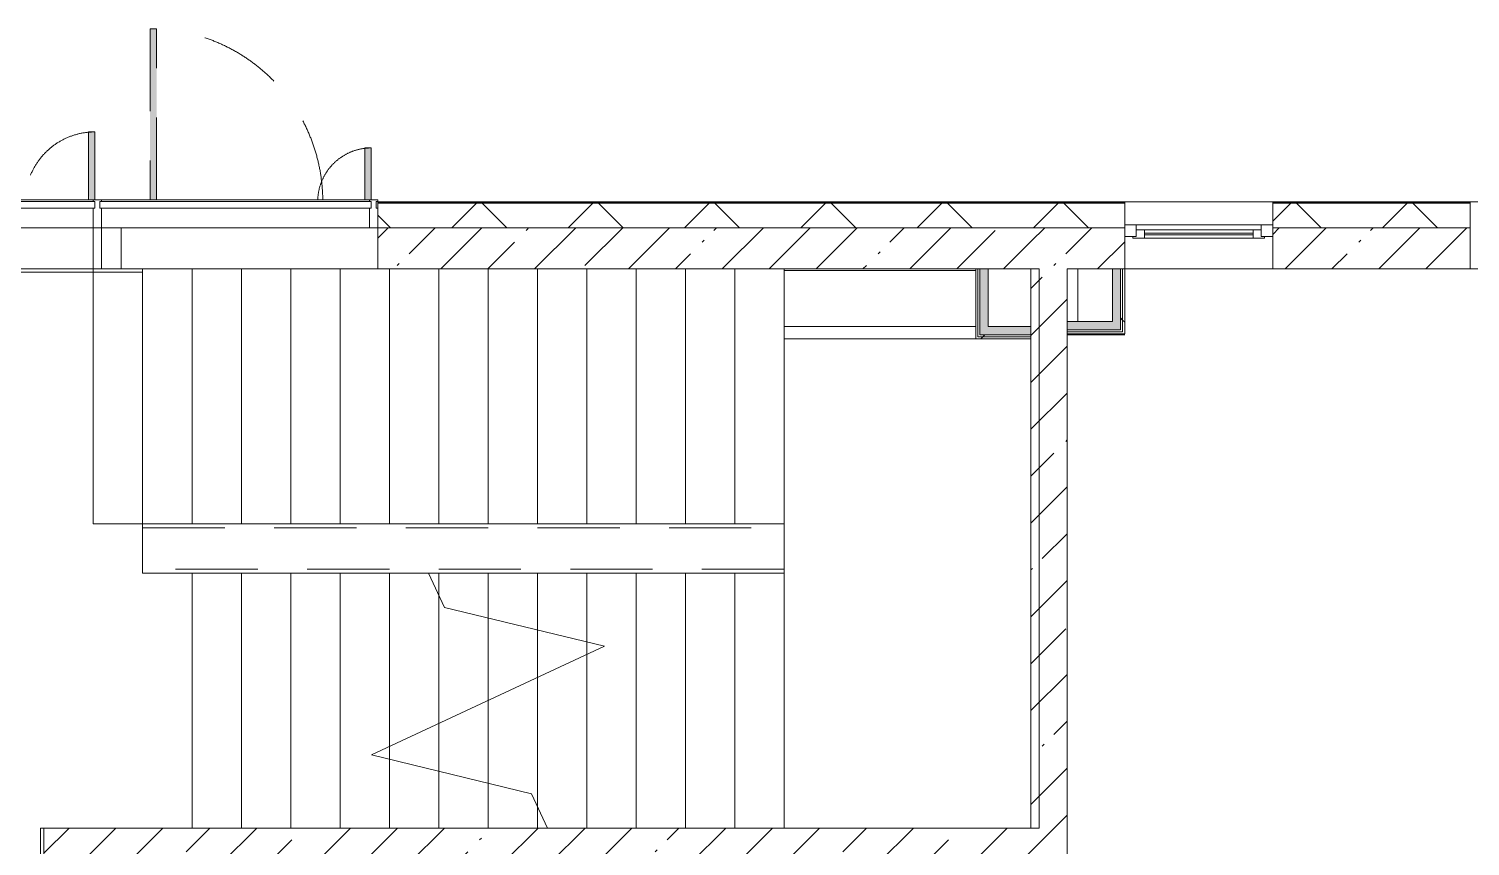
# Model space of a CAD drawing. Header units: millimetres. Extents: x 34897 to 231692, y -8553 to 29000.
# Drawn here: x 199170 to 207932, y 17640 to 22610 of the extents above; entities that cross this region are included whole.
import ezdxf

# ---------------------------------------------------------------- set-up
doc = ezdxf.new("R2010")
doc.units = ezdxf.units.MM
doc.linetypes.add('200_ШТРИХ__ш1_п0_6_', pattern=[800, 500, -300])
for name, color, linetype, lineweight in [('A-DETL-MBND-1', 7, '200_ШТРИХ__ш1_п0_6_', 9), ('A-GLAZ-2', 7, 'Continuous', 5), ('A-GLAZ-CWMG-2', 7, 'Continuous', 5), ('A-WALL', 7, 'Continuous', 9), ('A-WALL-3', 7, 'Continuous', 5), ('I-WALL-4', 7, 'Continuous', 5), ('S-STRS-2', 7, 'Continuous', 5), ('S-STRS-MBND-2', 7, 'Continuous', 5)]:
    doc.layers.add(name, color=color, linetype=linetype, lineweight=lineweight)
for name, color, linetype, lineweight, true_color in [('A-FLOR-1', 7, 'Continuous', 5, 0xaaaaaa), ('I-WALL-2', 7, 'Continuous', 5, 0xe7e7e7), ('I-WALL-3', 7, 'Continuous', 9, 0xe7e7e7)]:
    doc.layers.add(name, color=color, linetype=linetype, lineweight=lineweight, true_color=true_color)
pattern_1 = [(45, (104681.5, 0), (-285.1231, 285.1231), []), (45, (104966.64, 0), (-285.1231, 285.1231), [504.031, -100.806, 16.764, -84.042])]
pattern_2 = [(45, (104681.5, 0), (-530.33, 530.33), []), (135, (104681.5, 0), (-530.33, -530.33), [])]

# ---------------------------------------------------------------- blocks, each defined once
blk = doc.blocks.new('120_Окно_СКБ_1Ст - 120_Окно_СКБ_1Ст 900х2500_h_ с форточкой-22877787-2_10_2_птичка')
at = {"layer": 'A-GLAZ-2'}
for p, q in [((-450, -127), (-450, -57)), ((-450, -57), (-380, -57)), ((450, -57), (-450, -57)), ((-380, -57), (-380, -127)), ((380, -87), (-380, -87)), ((-380, -87), (-380, -127)), ((-330, -137), (-330, -87)), ((330, -137), (330, -87)), ((380, -127), (380, -57)), ((380, -57), (450, -57)), ((380, -127), (380, -87)), ((450, -57), (450, -127)), ((-380, -127), (-450, -127)), ((-450, -127), (-400, -127)), ((-380, -127), (-400, -127)), ((-400, -127), (-400, -137)), ((-400, -137), (400, -137)), ((400, -137), (-400, -137)), ((-330, -107), (330, -107)), ((330, -117), (-330, -117)), ((450, -127), (380, -127)), ((400, -127), (380, -127)), ((400, -127), (450, -127)), ((400, -137), (400, -127))]:
    blk.add_line(p, q, dxfattribs=at)
blk = doc.blocks.new('DRS_ДПУ_распашная__2Ст_Прямоугольная1 - ВН-4_ Нр_ДО_1500х2200 глухая-26741401-2_10_2_птичка')
at = {"layer": 'A-DETL-MBND-1'}
h = blk.add_hatch(color=256, dxfattribs=at)
h.paths.add_polyline_path([(-760, 10), (-730, 10), (-730, 1050), (-770, 1050), (-770, 10)])
h.paths.add_polyline_path([(-760, 0), (-760, 10), (-770, 0)])
h = blk.add_hatch(color=256, dxfattribs=at)
h.paths.add_polyline_path([(760, 0), (770, 0), (760, 10)])
h.paths.add_polyline_path([(770, 10), (770, 423.1), (730, 423.1), (735.1, 10), (760, 10)])
for p, q in [((-770, 1050), (-770, 10)), ((-730, 1050), (-770, 1050)), ((-730, 10), (-730, 1050)), ((770, 423.1), (730, 423.1)), ((730, 423.1), (730, 10)), ((770, 10), (770, 423.1))]:
    blk.add_line(p, q, dxfattribs=at)
for centre, radius, start, end in [((-770, 0), 1050, 0.55196, 90), ((770, 0), 423.1, 90, 178.61029)]:
    blk.add_arc(centre, radius, start, end, dxfattribs=at)
blk = doc.blocks.new('Прямоугольный импост - Импост структурный с накладкой - 170мм-23713241-2_10_2_птичка')
at = {"layer": 'A-DETL-MBND-1'}
for p, q in [((-10, 0), (0, 0)), ((0, 0), (0, -10))]:
    blk.add_line(p, q, dxfattribs=at)
blk = doc.blocks.new('DRS_ДПУ_распашная__2Ст_Прямоугольная1 - ВН-4_ Нр_ДО_1500х2200 глухая-26857260-2_10_2_птичка')
at = {"layer": 'A-DETL-MBND-1'}
blk.add_hatch(color=256, dxfattribs=at).paths.add_polyline_path([(-662.5, 10), (-632.5, 10), (-632.5, 1050), (-672.5, 1050), (-672.5, 10)])
h = blk.add_hatch(color=256, dxfattribs=at)
h.paths.add_polyline_path([(662.5, 0), (672.5, 0), (662.5, 10)])
h.paths.add_polyline_path([(662.5, 10), (672.5, 10), (672.5, 325.6), (632.5, 325.6), (632.5, 10)])
for p, q in [((-672.5, 1050), (-672.5, 10)), ((-632.5, 1050), (-672.5, 1050)), ((-632.5, 10), (-632.5, 1050)), ((672.5, 325.6), (632.5, 325.6)), ((632.5, 325.6), (632.5, 10)), ((672.5, 10), (672.5, 325.6))]:
    blk.add_line(p, q, dxfattribs=at)
for centre, radius, start, end in [((-672.5, 0), 1050, 0.55196, 90), ((672.5, 0), 325.6, 90, 178.15712)]:
    blk.add_arc(centre, radius, start, end, dxfattribs=at)
blk = doc.blocks.new('PNS_Панель прямоугольная1 - Нр_Стекло - 40мм-22959730-2_10_2_птичка')
at = {"layer": 'A-GLAZ-2'}
for p, q in [((-770, 0), (770, 0)), ((770, 0), (-770, 0)), ((-760, -40), (760, -40))]:
    blk.add_line(p, q, dxfattribs=at)
blk = doc.blocks.new('PNS_Панель прямоугольная1 - Нр_Стекло - 40мм-23689183-2_10_2_птичка')
at = {"layer": 'A-GLAZ-2'}
for p, q in [((-825, 0), (825, 0)), ((825, 0), (-825, 0)), ((-815, -40), (815, -40))]:
    blk.add_line(p, q, dxfattribs=at)
blk = doc.blocks.new('Прямоугольный импост - Импост структурный с накладкой - 170мм-22874516-2_10_2_птичка')
at = {"layer": 'A-GLAZ-CWMG-2'}
for p, q in [((-50, 40), (-50, 160)), ((-50, 160), (0, 160)), ((0, 160), (0, 40)), ((-40, 40), (-50, 40)), ((-50, -10), (-50, 0)), ((-50, 0), (-40, 0)), ((-40, 0), (-40, 40)), ((-10, 40), (-10, 0)), ((0, 40), (-10, 40)), ((-10, 0), (0, 0)), ((0, 0), (0, -10)), ((0, -10), (-50, -10))]:
    blk.add_line(p, q, dxfattribs=at)
blk = doc.blocks.new('Прямоугольный импост - Импост структурный с накладкой - 170мм-22855553-2_10_2_птичка')
at = {"layer": 'A-GLAZ-CWMG-2'}
for p, q in [((93360, 21560), (93360, 21570)), ((93360, 21570), (94880, 21570)), ((94880, 21570), (94880, 21560)), ((93360, 21400), (94880, 21400))]:
    blk.add_line(p, q, dxfattribs=at)
blk = doc.blocks.new('Прямоугольный импост - Импост структурный с накладкой - 170мм-23689142-2_10_2_птичка')
at = {"layer": 'A-GLAZ-CWMG-2'}
for p, q in [((94930, 21560), (94930, 21570)), ((94930, 21570), (96560, 21570)), ((96560, 21570), (96560, 21560)), ((94930, 21400), (96560, 21400))]:
    blk.add_line(p, q, dxfattribs=at)
blk = doc.blocks.new('Прямоугольный импост - Импост структурный с накладкой - 170мм-22874498-2_10_2_птичка')
at = {"layer": 'A-GLAZ-CWMG-2'}
for p, q in [((-25, 40), (-25, 160)), ((-25, 160), (25, 160)), ((25, 160), (25, 40)), ((-15, 40), (-25, 40)), ((-25, -10), (-25, 0)), ((-25, 0), (-15, 0)), ((-15, 0), (-15, 40)), ((15, 40), (15, 0)), ((25, 40), (15, 40)), ((15, 0), (25, 0)), ((25, 0), (25, -10)), ((25, -10), (-25, -10))]:
    blk.add_line(p, q, dxfattribs=at)
blk = doc.blocks.new('Зашивка приборов отопления31 - Зашивка приборов отопления-33324104-2_10_2_птичка')
at = {"layer": 'A-WALL-3'}
for p, q in [((126595, 120), (125430, 120)), ((126595, 45), (126595, 120)), ((126595, 45), (125430, 45)), ((125430, 45), (126595, 45)), ((126595, -295), (126595, 45)), ((125430, -295), (126595, -295))]:
    blk.add_line(p, q, dxfattribs=at)

msp = doc.modelspace()

# ---------------------------------------------------------------- hatches: boundary and pattern name
at = {"layer": 'A-WALL-3'}
h = msp.add_hatch(dxfattribs=at)
h.set_pattern_fill('FP_93', color=256, style=0, pattern_type=2)
h.set_pattern_definition([(45, (104681.5, 0), (-353.5534, 353.5534), []), (135, (104681.5, 0), (-353.5534, -353.5534), [])])
h.paths.add_polyline_path([(229911.5, 21400), (229911.5, 21550), (224831.7, 21550), (224831.7, 21400), (229761.5, 21400)])
h.paths.add_polyline_path([(223931.7, 21400), (223931.7, 21550), (222582, 21550), (222582, 21400), (223188.4, 21400)])
h.paths.add_polyline_path([(211130.6, 21400), (211532, 21400), (211532, 21550), (210231.7, 21550), (210231.7, 21400), (210731.5, 21400)])
h.paths.add_polyline_path([(213732, 21400), (213732, 21550), (212432, 21550), (212432, 21400), (212985.7, 21400)])
h.paths.add_polyline_path([(214632, 21400), (215931.5, 21400), (215931.5, 21550), (214632, 21550)])
h.paths.add_polyline_path([(220782, 21400), (221682, 21400), (221682, 21550), (220282, 21550), (220282, 21400), (220405.8, 21400)])
h.paths.add_polyline_path([(216831.5, 21400), (217982, 21400), (217982, 21550), (216831.5, 21550)])
h.paths.add_polyline_path([(204638, 21400), (205831.5, 21400), (205831.5, 21550), (201291.5, 21550), (201291.5, 21400), (203710.5, 21400)])
h.paths.add_polyline_path([(206731.5, 21400), (207931.7, 21400), (207931.7, 21550), (206731.5, 21550)])
h.paths.add_polyline_path([(197991.5, 21400), (197991.5, 21550), (197741.5, 21550), (197741.5, 21400)])
at = {"layer": 'I-WALL-2'}
for points in [[(205806.5, 20780), (205806.5, 21150), (205756.5, 21150), (205756.5, 20780)], [(205481.5, 20780), (205756.5, 20780), (205756.5, 20830), (205481.5, 20830)]]:
    msp.add_hatch(color=256, dxfattribs=at).paths.add_polyline_path(points)
at = {"layer": 'I-WALL-3'}
for points in [[(205001.5, 20750), (205001.5, 21150), (204951.5, 21150), (204951.5, 20750)], [(205261.5, 20750), (205261.5, 20800), (205001.5, 20800), (205001.5, 20750), (205101.7, 20750)]]:
    msp.add_hatch(color=256, dxfattribs=at).paths.add_polyline_path(points)
at = {"layer": 'I-WALL-4'}
h = msp.add_hatch(dxfattribs=at)
h.set_pattern_fill('FP_101', color=256, style=0, pattern_type=2)
h.set_pattern_definition(pattern_1)
h.paths.add_polyline_path([(205261.5, 21150), (205261.5, 21400), (201291.5, 21400), (201291.5, 21150), (205001.5, 21150)])
h.paths.add_polyline_path([(197991.5, 21150), (197991.5, 21400), (197711.5, 21400), (197711.5, 21150)])
h = msp.add_hatch(dxfattribs=at)
h.set_pattern_fill('FP_101', color=256, style=0, pattern_type=2)
h.set_pattern_definition(pattern_1)
h.paths.add_polyline_path([(205481.5, 17750), (205481.5, 21400), (205261.5, 21400), (205261.5, 17750)])
h = msp.add_hatch(dxfattribs=at)
h.set_pattern_fill('FP_101', color=256, style=0, pattern_type=2)
h.set_pattern_definition(pattern_1)
h.paths.add_polyline_path([(216831.5, 21150), (217982, 21150), (217982, 21400), (216831.5, 21400)])
h.paths.add_polyline_path([(220782, 21150), (221682, 21150), (221682, 21400), (220782, 21400), (220782, 21239.3)])
h.paths.add_polyline_path([(225891.5, 21150), (225891.5, 21400), (225531.5, 21400), (225531.5, 21150)])
h.paths.add_polyline_path([(223197, 21150), (223931.7, 21150), (223931.7, 21400), (222582, 21400), (222582, 21150), (223188.4, 21150)])
h.paths.add_polyline_path([(205819, 21150), (205831.5, 21150), (205831.5, 21400), (205481.5, 21400), (205481.5, 21150), (205806.5, 21150)])
h.paths.add_polyline_path([(207420.5, 21150), (207931.7, 21150), (207931.7, 21400), (206731.5, 21400), (206731.5, 21150)])
h.paths.add_polyline_path([(210731.5, 21150), (211532, 21150), (211532, 21400), (210731.5, 21400)])
h.paths.add_polyline_path([(212985.7, 21150), (213732, 21150), (213732, 21400), (212432, 21400), (212432, 21150), (212906.5, 21150)])
h.paths.add_polyline_path([(215931.5, 21150), (215931.5, 21400), (215731.5, 21400), (215731.5, 21150), (215768.2, 21150)])
h.paths.add_polyline_path([(215031.5, 21150), (215031.5, 21400), (214632, 21400), (214632, 21150), (214840.7, 21150)])
h = msp.add_hatch(dxfattribs=at)
h.set_pattern_fill('FP_205', color=256, style=0, pattern_type=2)
h.set_pattern_definition(pattern_2)
h.paths.add_polyline_path([(205819, 20767.5), (205819, 21150), (205806.5, 21150), (205806.5, 20767.5)])
h = msp.add_hatch(dxfattribs=at)
h.set_pattern_fill('FP_205', color=256, style=0, pattern_type=2)
h.set_pattern_definition(pattern_2)
h.paths.add_polyline_path([(205831.5, 20755), (205831.5, 21150), (205819, 21150), (205819, 20755)])
h = msp.add_hatch(dxfattribs=at)
h.set_pattern_fill('FP_205', color=256, style=0, pattern_type=2)
h.set_pattern_definition(pattern_2)
h.paths.add_polyline_path([(204939, 20725), (205261.5, 20725), (205261.5, 20737.5), (204939, 20737.5)])
h = msp.add_hatch(dxfattribs=at)
h.set_pattern_fill('FP_205', color=256, style=0, pattern_type=2)
h.set_pattern_definition(pattern_2)
h.paths.add_polyline_path([(204951.5, 20737.5), (205261.5, 20737.5), (205261.5, 20750), (204951.5, 20750)])
h = msp.add_hatch(dxfattribs=at)
h.set_pattern_fill('FP_101', color=256, style=0, pattern_type=2)
h.set_pattern_definition(pattern_1)
h.paths.add_polyline_path([(203201.5, 17530), (205481.5, 17530), (205481.5, 17750), (199261.5, 17750), (199261.5, 17530), (202401.5, 17530)])

# ---------------------------------------------------------------- linework, layer by layer
at = {"layer": 'A-DETL-MBND-1'}
for p, q in [((199611.5, 21150), (199611.5, 21400)), ((199731.5, 21400), (199731.5, 21150)), ((199861.5, 19575), (203761.5, 19575)), ((203761.5, 19325), (199861.5, 19325))]:
    msp.add_line(p, q, dxfattribs=at)
at = {"layer": 'A-FLOR-1'}
for p, q in [((199561.5, 21150), (199561.5, 21400)), ((199861.5, 21130), (197731.5, 21130)), ((199861.5, 21150), (197991.5, 21150)), ((199861.5, 19300), (199861.5, 21150)), ((205546.5, 21150), (205546.5, 20830)), ((205831.5, 20750), (205481.5, 20750)), ((200161.5, 19300), (199861.5, 19300)), ((199240.5, 13620), (199240.5, 17750)), ((199240.5, 17750), (199261.5, 17750))]:
    msp.add_line(p, q, dxfattribs=at)
at = {"layer": 'A-WALL'}
for p, q in [((205831.5, 21553), (201291.5, 21553)), ((205831.5, 21550), (201291.5, 21550)), ((207931.7, 21553), (206731.5, 21553)), ((207931.7, 21550), (206731.5, 21550)), ((201291.5, 21400), (205261.5, 21400)), ((205831.5, 21400), (205481.5, 21400)), ((207931.7, 21400), (206731.5, 21400)), ((205001.5, 21150), (204926.5, 21150)), ((204939, 20737.5), (204939, 21150)), ((204951.5, 20750), (204951.5, 21150)), ((205831.5, 21150), (205756.5, 21150)), ((205806.5, 20780), (205806.5, 21150)), ((205819, 20767.5), (205819, 21150)), ((205261.5, 20725), (205261.5, 20800)), ((205481.5, 20830), (205481.5, 20755)), ((205481.5, 20780), (205806.5, 20780)), ((205481.5, 20767.5), (205819, 20767.5)), ((205261.5, 20737.5), (204939, 20737.5)), ((205261.5, 20750), (204951.5, 20750))]:
    msp.add_line(p, q, dxfattribs=at)
at = {"layer": 'A-WALL-3'}
for p, q in [((215931.5, 21558), (201291.5, 21558)), ((201291.5, 21558), (201291.5, 21400)), ((205831.5, 21400), (205831.5, 21558)), ((206731.5, 21558), (206731.5, 21400)), ((207931.7, 21400), (207931.7, 21558)), ((205261.5, 21400), (205481.5, 21400))]:
    msp.add_line(p, q, dxfattribs=at)
at = {"layer": 'I-WALL-4'}
for p, q in [((201291.5, 21400), (201291.5, 21150)), ((205831.5, 21150), (205831.5, 21400)), ((206731.5, 21400), (206731.5, 21150)), ((207931.7, 21150), (207931.7, 21400)), ((201291.5, 21150), (204926.5, 21150)), ((204926.5, 21150), (204926.5, 20725)), ((205001.5, 21150), (205261.5, 21150)), ((205001.5, 20800), (205001.5, 21150)), ((205261.5, 21150), (205261.5, 20800)), ((205481.5, 21150), (205756.5, 21150)), ((205481.5, 20830), (205481.5, 21150)), ((205756.5, 21150), (205756.5, 20830)), ((210231.5, 21150), (205831.5, 21150)), ((205831.5, 20755), (205831.5, 21150)), ((205261.5, 20800), (205001.5, 20800)), ((205756.5, 20830), (205481.5, 20830)), ((204926.5, 20725), (205261.5, 20725)), ((205261.5, 20725), (205261.5, 17750)), ((205481.5, 15235), (205481.5, 20755)), ((205481.5, 20755), (205831.5, 20755)), ((199261.5, 17750), (199261.5, 13620)), ((205261.5, 17750), (199261.5, 17750))]:
    msp.add_line(p, q, dxfattribs=at)
at = {"layer": 'S-STRS-2'}
for p, q in [((199561.5, 19600), (199561.5, 21150)), ((200161.5, 21150), (199861.5, 21150)), ((200461.5, 21150), (200161.5, 21150)), ((200161.5, 19600), (200161.5, 21150)), ((200161.5, 19600), (200161.5, 21150)), ((200761.5, 21150), (200461.5, 21150)), ((200461.5, 19600), (200461.5, 21150)), ((200461.5, 19600), (200461.5, 21150)), ((201061.5, 21150), (200761.5, 21150)), ((200761.5, 19600), (200761.5, 21150)), ((200761.5, 19600), (200761.5, 21150)), ((201291.5, 21150), (201061.5, 21150)), ((201061.5, 19600), (201061.5, 21150)), ((201061.5, 19600), (201061.5, 21150)), ((201361.5, 19600), (201361.5, 21150)), ((201361.5, 19600), (201361.5, 21150)), ((201661.5, 19600), (201661.5, 21150)), ((201661.5, 19600), (201661.5, 21150)), ((201961.5, 19600), (201961.5, 21150)), ((201961.5, 19600), (201961.5, 21150)), ((202261.5, 19600), (202261.5, 21150)), ((202261.5, 19600), (202261.5, 21150)), ((202561.5, 19600), (202561.5, 21150)), ((202561.5, 19600), (202561.5, 21150)), ((202861.5, 19600), (202861.5, 21150)), ((202861.5, 19600), (202861.5, 21150)), ((203161.5, 19600), (203161.5, 21150)), ((203161.5, 19600), (203161.5, 21150)), ((203461.5, 19600), (203461.5, 21150)), ((203461.5, 19600), (203461.5, 21150)), ((203761.5, 21140), (203761.5, 21150)), ((203761.5, 21140), (203761.5, 21150)), ((203761.5, 19600), (203761.5, 20725)), ((203761.5, 19600), (203761.5, 20725)), ((200161.5, 19600), (199861.5, 19600)), ((200461.5, 19600), (200161.5, 19600)), ((200761.5, 19600), (200461.5, 19600)), ((201061.5, 19600), (200761.5, 19600)), ((201361.5, 19600), (201061.5, 19600)), ((201661.5, 19600), (201361.5, 19600)), ((201961.5, 19600), (201661.5, 19600)), ((202261.5, 19600), (201961.5, 19600)), ((202561.5, 19600), (202261.5, 19600)), ((202861.5, 19600), (202561.5, 19600)), ((203161.5, 19600), (202861.5, 19600)), ((203461.5, 19600), (203161.5, 19600)), ((203761.5, 19600), (203461.5, 19600)), ((203761.5, 19600), (203761.5, 19300)), ((200161.5, 19300), (200161.5, 17750)), ((200161.5, 19300), (200461.5, 19300)), ((200161.5, 19300), (200161.5, 17750)), ((200461.5, 19300), (200761.5, 19300)), ((200461.5, 19300), (200461.5, 17750)), ((200461.5, 19300), (200461.5, 17750)), ((200761.5, 19300), (201061.5, 19300)), ((200761.5, 19300), (200761.5, 17750)), ((200761.5, 19300), (200761.5, 17750)), ((201061.5, 19300), (201361.5, 19300)), ((201061.5, 19300), (201061.5, 17750)), ((201061.5, 19300), (201061.5, 17750)), ((201361.5, 19300), (201600.1, 19300)), ((201361.5, 19300), (201361.5, 18245.2)), ((201361.5, 19300), (201361.5, 18245.2)), ((201600.1, 19300), (201661.5, 19300)), ((201661.5, 19300), (201961.5, 19300)), ((201661.5, 19300), (201661.5, 19168.4)), ((201661.5, 19300), (201661.5, 19168.4)), ((201961.5, 19300), (202261.5, 19300)), ((201961.5, 19300), (201961.5, 19027.2)), ((201961.5, 19300), (201961.5, 19027.2)), ((202261.5, 19300), (202561.5, 19300)), ((202261.5, 19300), (202261.5, 18954.3)), ((202261.5, 19300), (202261.5, 18954.3)), ((202561.5, 19300), (202861.5, 19300)), ((202561.5, 19300), (202561.5, 18881.4)), ((202561.5, 19300), (202561.5, 18881.4)), ((202861.5, 19300), (203161.5, 19300)), ((202861.5, 19300), (202861.5, 17750)), ((202861.5, 19300), (202861.5, 17750)), ((203161.5, 19300), (203461.5, 19300)), ((203161.5, 19300), (203161.5, 17750)), ((203161.5, 19300), (203161.5, 17750)), ((203461.5, 19300), (203761.5, 19300)), ((203461.5, 19300), (203461.5, 17750)), ((203461.5, 19300), (203461.5, 17750)), ((203761.5, 19300), (203761.5, 17750)), ((203761.5, 19300), (203761.5, 17750)), ((201661.5, 19168.4), (201661.5, 18385.1)), ((201661.5, 19168.4), (201661.5, 18385.1)), ((201961.5, 19027.2), (201961.5, 18525)), ((201961.5, 19027.2), (201961.5, 18525)), ((202261.5, 18954.3), (202261.5, 18664.9)), ((202261.5, 18954.3), (202261.5, 18664.9)), ((202561.5, 18881.4), (202561.5, 18804.8)), ((202561.5, 18881.4), (202561.5, 18804.8)), ((202561.5, 18804.8), (202561.5, 17750)), ((202561.5, 18804.8), (202561.5, 17750)), ((202261.5, 18664.9), (202261.5, 17881.6)), ((202261.5, 18664.9), (202261.5, 17881.6)), ((201961.5, 18525), (201961.5, 18022.8)), ((201961.5, 18525), (201961.5, 18022.8)), ((201661.5, 18385.1), (201661.5, 18095.7)), ((201661.5, 18385.1), (201661.5, 18095.7)), ((201361.5, 18245.2), (201361.5, 18168.6)), ((201361.5, 18245.2), (201361.5, 18168.6)), ((201361.5, 18168.6), (201361.5, 17750)), ((201361.5, 18168.6), (201361.5, 17750)), ((201661.5, 18095.7), (201661.5, 17750)), ((201661.5, 18095.7), (201661.5, 17750)), ((201961.5, 18022.8), (201961.5, 17750)), ((201961.5, 18022.8), (201961.5, 17750)), ((202261.5, 17881.6), (202261.5, 17750)), ((202261.5, 17881.6), (202261.5, 17750)), ((202261.5, 17750), (202322.9, 17750))]:
    msp.add_line(p, q, dxfattribs=at)
at = {"layer": 'S-STRS-MBND-2'}
for p, q in [((199561.5, 19600), (199561.5, 21150)), ((203761.5, 21150), (199561.5, 21150)), ((199861.5, 19600), (199861.5, 21150)), ((199861.5, 19600), (199861.5, 21150)), ((200161.5, 19600), (200161.5, 21150)), ((200161.5, 19600), (200161.5, 21150)), ((200461.5, 19600), (200461.5, 21150)), ((200461.5, 19600), (200461.5, 21150)), ((200761.5, 19600), (200761.5, 21150)), ((200761.5, 19600), (200761.5, 21150)), ((201061.5, 19600), (201061.5, 21150)), ((201061.5, 19600), (201061.5, 21150)), ((201361.5, 19600), (201361.5, 21150)), ((201361.5, 19600), (201361.5, 21150)), ((201661.5, 19600), (201661.5, 21150)), ((201661.5, 19600), (201661.5, 21150)), ((201961.5, 19600), (201961.5, 21150)), ((201961.5, 19600), (201961.5, 21150)), ((202261.5, 19600), (202261.5, 21150)), ((202261.5, 19600), (202261.5, 21150)), ((202561.5, 19600), (202561.5, 21150)), ((202561.5, 19600), (202561.5, 21150)), ((202861.5, 19600), (202861.5, 21150)), ((202861.5, 19600), (202861.5, 21150)), ((203161.5, 19600), (203161.5, 21150)), ((203161.5, 19600), (203161.5, 21150)), ((203461.5, 19600), (203461.5, 21150)), ((203461.5, 19600), (203461.5, 21150)), ((205311.5, 21150), (203761.5, 21150)), ((203761.5, 19600), (203761.5, 21150)), ((203761.5, 19600), (203761.5, 21150)), ((205311.5, 17750), (205311.5, 21150)), ((203761.5, 19600), (199561.5, 19600)), ((203761.5, 19600), (203761.5, 19300)), ((201600.1, 19300), (203761.5, 19300)), ((201697.4, 19091.4), (201600.1, 19300)), ((201661.5, 19300), (201661.5, 19168.4)), ((201661.5, 19300), (201661.5, 19168.4)), ((201961.5, 19300), (201961.5, 19027.2)), ((201961.5, 19300), (201961.5, 19027.2)), ((202261.5, 19300), (202261.5, 18954.3)), ((202261.5, 19300), (202261.5, 18954.3)), ((202561.5, 19300), (202561.5, 18881.4)), ((202561.5, 19300), (202561.5, 18881.4)), ((202861.5, 19300), (202861.5, 17750)), ((202861.5, 19300), (202861.5, 17750)), ((203161.5, 19300), (203161.5, 17750)), ((203161.5, 19300), (203161.5, 17750)), ((203461.5, 19300), (203461.5, 17750)), ((203461.5, 19300), (203461.5, 17750)), ((203761.5, 19300), (203761.5, 17750)), ((203761.5, 19300), (203761.5, 17750)), ((202669.6, 18855.2), (201697.4, 19091.4)), ((201253.5, 18194.8), (202669.6, 18855.2)), ((202561.5, 18804.8), (202561.5, 17750)), ((202561.5, 18804.8), (202561.5, 17750)), ((202261.5, 18664.9), (202261.5, 17881.6)), ((202261.5, 18664.9), (202261.5, 17881.6)), ((201961.5, 18525), (201961.5, 18022.8)), ((201961.5, 18525), (201961.5, 18022.8)), ((201661.5, 18385.1), (201661.5, 18095.7)), ((201661.5, 18385.1), (201661.5, 18095.7)), ((201361.5, 18245.2), (201361.5, 18168.6)), ((201361.5, 18245.2), (201361.5, 18168.6)), ((202225.7, 17958.6), (201253.5, 18194.8)), ((202322.9, 17750), (202225.7, 17958.6)), ((202322.9, 17750), (203761.5, 17750)), ((203761.5, 17750), (205311.5, 17750))]:
    msp.add_line(p, q, dxfattribs=at)

# ---------------------------------------------------------------- block references
at = {"layer": 'A-DETL-MBND-1'}
for name, p in [('DRS_ДПУ_распашная__2Ст_Прямоугольная1 - ВН-4_ Нр_ДО_1500х2200 глухая-26741401-2_10_2_птичка', (198801.5, 21560)), ('DRS_ДПУ_распашная__2Ст_Прямоугольная1 - ВН-4_ Нр_ДО_1500х2200 глухая-26857260-2_10_2_птичка', (200579, 21560))]:
    msp.add_blockref(name, p, dxfattribs=at)
at = {"layer": 'A-DETL-MBND-1', "extrusion": (0, 0, -1), "rotation": 180}
msp.add_blockref('Прямоугольный импост - Импост структурный с накладкой - 170мм-23713241-2_10_2_птичка', (-201291.5, 21560), dxfattribs=at)
at = {"layer": 'A-GLAZ-2'}
for name, p in [('PNS_Панель прямоугольная1 - Нр_Стекло - 40мм-22959730-2_10_2_птичка', (198801.5, 21560)), ('PNS_Панель прямоугольная1 - Нр_Стекло - 40мм-23689183-2_10_2_птичка', (200426.5, 21560)), ('120_Окно_СКБ_1Ст - 120_Окно_СКБ_1Ст 900х2500_h_ с форточкой-22877787-2_10_2_птичка', (206281.5, 21475))]:
    msp.add_blockref(name, p, dxfattribs=at)
at = {"layer": 'A-GLAZ-CWMG-2'}
for name in ['Прямоугольный импост - Импост структурный с накладкой - 170мм-22855553-2_10_2_птичка', 'Прямоугольный импост - Импост структурный с накладкой - 170мм-23689142-2_10_2_птичка']:
    msp.add_blockref(name, (104681.5, 0), dxfattribs=at)
at = {"layer": 'A-GLAZ-CWMG-2', "extrusion": (0, 0, -1), "rotation": 180}
for name, p in [('Прямоугольный импост - Импост структурный с накладкой - 170мм-22874498-2_10_2_птичка', (-199586.5, 21560)), ('Прямоугольный импост - Импост структурный с накладкой - 170мм-22874516-2_10_2_птичка', (-201291.5, 21560))]:
    msp.add_blockref(name, p, dxfattribs=at)
at = {"layer": 'A-WALL-3', "rotation": 180}
msp.add_blockref('Зашивка приборов отопления31 - Зашивка приборов отопления-33324104-2_10_2_птичка', (330356.6, 20845), dxfattribs=at)

doc.saveas('drawing.dxf')
